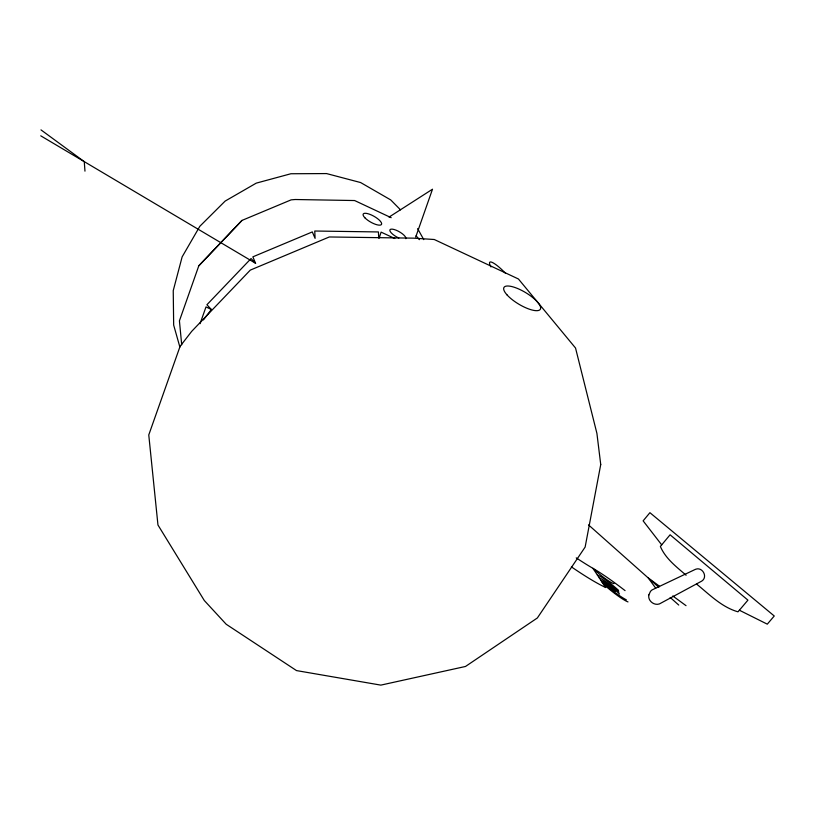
<?xml version="1.0" encoding="UTF-8"?>
<svg xmlns="http://www.w3.org/2000/svg" width="815" height="815" viewBox="0 0 815 815"><rect width="100%" height="100%" fill="white"/><g stroke="black" fill="none" stroke-linecap="round" stroke-linejoin="round"><path stroke-width="1.22" d="M379.189 238.041L381.094 232.122L394.837 238.53M415.701 237.094L432.5 189.212L389.05 217.085M391.19 217.697L354.627 200.541L295.234 199.512L291.138 199.858L241.984 220.417L198.799 265.812L179.422 320.825L181.704 344.786M200.052 323.687L206.012 306.909L211.38 309.517L203.434 319.898M241.984 220.417L198.799 265.812M739.378 610.231L767.292 624.158L774.25 615.987L649.922 512.686L643.127 520.856L661.688 544.858M40.75 135.82L255.584 263.296L252.864 256.847L312.308 231.929L315.089 238.347L314.763 231.022L378.415 231.949L378.741 238.011M40.984 129.88L84.271 161.645L84.964 171.15M659.549 586.25L648.343 578.039L655.698 588.186M672.783 595.959L686.026 605.657M686.108 575.237C676.419 566.812 665.539 558.642 660.364 546.457L670.093 534.793L747.926 600.135L738.013 611.831C721.611 607.144 709.386 594.42 696.55 584.039M588.522 524.901L658.795 587.33M670.205 597.456L678.752 605.056M400.522 209.852L390.711 199.909L360.617 182.55L326.55 173.575L290.904 173.748L256.256 183.131L225.154 201.081L199.838 226.285L182.132 256.888L173.238 290.629L173.666 325.073L179.891 347.098M255.584 263.296L251.061 258.559L206.908 304.759L211.38 309.517M416.108 235.81L419.358 239.661M417.626 228.608L423.759 239.63M490.976 266.913A18.694 3.749 46.5 0 1 492.24 262.42A18.694 3.749 46.5 0 1 505.595 273.412M398.82 238.021A9.097 2.903 29.7 0 1 389.835 230.411A9.097 2.903 29.7 0 1 398.291 231.205A9.097 2.903 29.7 0 1 405.819 238.683M614.001 583.632A18.124 2.506 39.7 0 1 592.902 568.31A116.749 15.729 39.3 0 1 576.236 557.868M625.064 590.62A74.929 10.636 39.9 0 0 592.902 568.31L605.688 587.523A111.889 15.566 39.4 0 1 571.386 566.853M597.344 574.982A20.833 2.924 39.8 0 1 618.595 590.396M628.008 601.918A25.194 3.525 39.8 0 1 603.426 584.111M626.378 599.871A31.856 4.432 39.8 0 1 602.295 582.419M601.735 581.574A20.477 2.903 39.8 0 1 615.366 591.456M601.175 580.728A14.884 2.099 39.8 0 1 619.492 594.003M599.249 577.845A19.988 2.822 39.8 0 1 618.942 592.128M648.832 594.97C647.528 601.501 655.729 606.941 661.169 602.988L701.837 581.054C708.154 576.969 702.438 566.527 695.572 569.278L651.99 589.948L650.502 591.313L648.832 594.97M600.736 464.54L585.139 547.059L537.35 617.974L465.497 666.466L380.839 685.12L296.517 670.592L226.203 624.259L204.3 600.512L157.957 524.992L148.768 434.945L180.074 346.365L191.657 331.399L250.287 270.111L329.291 236.971L413.623 238.153L434.273 239.508L518.432 278.985L575.533 348.025L596.906 433.356L600.736 464.54M507.093 294.969A21.221 6.724 31 0 0 539 310.311A21.221 6.724 31 0 0 520.316 289.722A21.221 6.724 31 0 0 507.093 294.969M364.886 217.788A10.514 3.352 29.5 0 0 380.89 224.93A10.514 3.352 29.5 0 0 371.355 214.956A10.514 3.352 29.5 0 0 364.886 217.788"/></g></svg>
